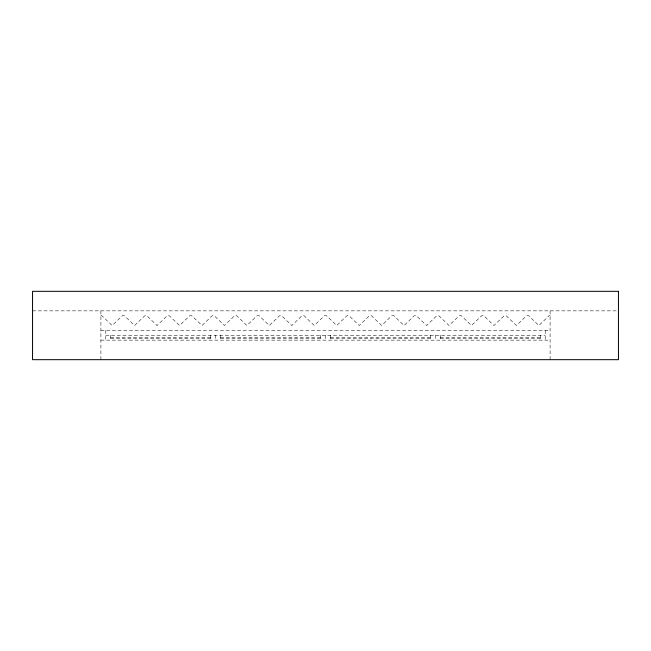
<?xml version="1.0" encoding="UTF-8"?>
<svg xmlns="http://www.w3.org/2000/svg" width="651" height="651" viewBox="0 0 651 651"><rect width="100%" height="100%" fill="white"/><g stroke="black" fill="none" stroke-linecap="round" stroke-linejoin="round"><path stroke-width="0.49" stroke-dasharray="3.25 2.44" d="M32.55 310.852L617.441 310.852M100.905 315.735L101.922 315.735L112.135 325.5L122.347 315.735L124.382 315.735L134.594 325.5L144.807 315.735L146.841 315.735L157.054 325.5L167.266 315.735L169.301 315.735L179.513 325.5L189.726 315.735L191.76 315.735L201.973 325.5L212.185 315.735L214.22 315.735L224.432 325.5L234.645 315.735L236.679 315.735L246.892 325.5L257.104 315.735L259.139 315.735L269.351 325.5L279.564 315.735L281.598 315.735L291.811 325.5L302.023 315.735L304.058 315.735L314.27 325.5L324.483 315.735L326.517 315.735L336.73 325.5L346.942 315.735L348.977 315.735L359.189 325.5L369.402 315.735L371.436 315.735L381.649 325.5L391.861 315.735L393.896 315.735L404.108 325.5L414.321 315.735L416.355 315.735L426.568 325.5L436.78 315.735L438.815 315.735L449.027 325.5L459.24 315.735L461.274 315.735L471.487 325.5L481.699 315.735L483.734 315.735L493.946 325.5L504.159 315.735L506.193 315.735L516.406 325.5L526.618 315.735L528.653 315.735L538.865 325.5L549.078 315.735L550.095 315.735M100.905 330.382L550.095 330.382M105.787 335.265L545.212 335.265M110.67 337.706L210.761 337.706M220.526 337.706L320.618 337.706M330.382 337.706L430.474 337.706M440.239 337.706L540.33 337.706M110.67 338.683L210.761 338.683M220.526 338.683L320.618 338.683M330.382 338.683L430.474 338.683M440.239 338.683L540.33 338.683M100.905 340.147L550.095 340.147M550.095 310.852L550.095 359.678M545.212 330.382L545.212 340.147M540.33 335.265L540.33 340.147M440.239 335.265L440.239 340.147M435.356 335.265L435.356 340.147M430.474 335.265L430.474 340.147M330.382 335.265L330.382 340.147M325.5 335.265L325.5 340.147M320.618 335.265L320.618 340.147M220.526 335.265L220.526 340.147M215.644 335.265L215.644 340.147M210.761 335.265L210.761 340.147M110.67 335.265L110.67 340.147M105.787 330.382L105.787 340.147M100.905 310.852L100.905 359.678"/><path stroke-width="0.98" d="M618.45 291.322L32.55 291.322L32.55 359.678L618.45 359.678L618.45 291.322"/></g></svg>
